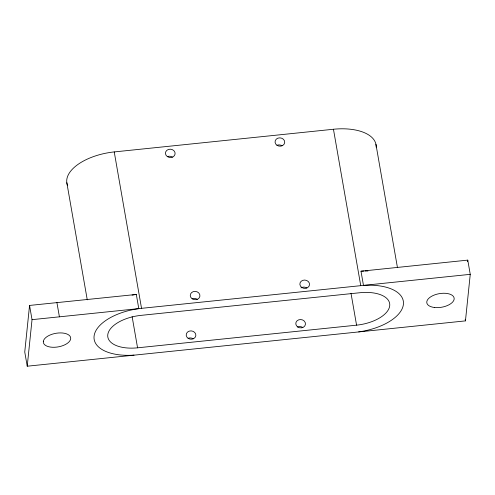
<?xml version="1.0" encoding="UTF-8"?>
<svg xmlns="http://www.w3.org/2000/svg" width="495" height="495" viewBox="0 0 495 495"><rect width="100%" height="100%" fill="white"/><g stroke="black" fill="none" stroke-linecap="round" stroke-linejoin="round"><path stroke-width="0.74" d="M134.009 355.119A45.744 22.733 -9.9 0 1 94.069 336.272A45.744 22.733 -9.9 0 1 138.798 308.663L136.317 294.445L29.552 305.44L24.75 351.988L27.231 366.207L465.449 320.884L470.25 274.341L467.769 260.123L360.991 271.211L363.472 285.429A45.744 22.733 -9.9 0 1 403.413 304.276A45.744 22.733 -9.9 0 1 358.683 331.879M27.231 366.207L32.033 319.659L29.552 305.44M467.608 261.645L467.769 260.123M376.163 147.133A45.744 22.733 -9.9 0 0 334.762 129.121L112.922 152.064A45.744 22.733 -9.9 0 0 67.592 185.495M470.25 274.341L32.033 319.659M137.567 347.818L356.567 325.166A31.884 15.846 -9.9 0 0 389.72 305.693A31.884 15.846 -9.9 0 0 359.914 292.731L140.914 315.377A31.884 15.846 -9.9 0 0 107.761 334.855A31.884 15.846 -9.9 0 0 137.567 347.818L132.134 316.689M465.189 319.386L465.449 320.884M375.934 144.274L397.429 267.461M333.451 129.244L360.75 285.665M351.005 293.275L356.567 325.166M114.234 151.922L141.533 308.336M66.825 182.729L87.262 299.834M56.925 302.612L59.406 316.831M188.397 338.209A4.851 4.17 5.9 0 1 193.205 338.846M297.965 326.892A4.851 4.17 5.9 0 1 302.779 327.486M360.991 271.211A45.744 22.733 -9.9 0 1 363.8 271.056M365.199 271.012A45.744 22.733 -9.9 0 1 367.958 271M132.066 295.125A45.744 22.733 -9.9 0 1 136.317 294.445M192.475 298.72A4.851 4.17 5.9 0 1 197.282 299.351M167.656 156.519A4.851 4.17 5.9 0 1 172.464 157.156M277.219 145.202A4.851 4.17 5.9 0 1 282.032 145.796M300.954 287.929A4.851 4.17 5.9 0 1 306.851 287.991M43.356 341.272L43.306 341.717A13.86 6.887 -9.9 0 0 63.31 345.467A13.86 6.887 -9.9 0 0 64.641 333.321A13.86 6.887 -9.9 0 0 43.356 341.272M167.366 156.618A4.851 4.17 5.9 0 0 175.088 153.995A4.851 4.17 5.9 0 0 168.38 149.471A4.851 4.17 5.9 0 0 167.366 156.618M277.014 145.307A4.851 4.17 5.9 0 0 284.699 142.622A4.851 4.17 5.9 0 0 277.949 138.148A4.851 4.17 5.9 0 0 277.014 145.307M301.826 287.508A4.851 4.17 5.9 0 0 309.517 284.817A4.851 4.17 5.9 0 0 302.767 280.343A4.851 4.17 5.9 0 0 301.826 287.508M192.184 298.819A4.851 4.17 5.9 0 0 199.906 296.196A4.851 4.17 5.9 0 0 193.199 291.666A4.851 4.17 5.9 0 0 192.184 298.819M188.112 338.308A4.851 4.17 5.9 0 0 195.834 335.684A4.851 4.17 5.9 0 0 189.127 331.161A4.851 4.17 5.9 0 0 188.112 338.308M297.755 326.997A4.851 4.17 5.9 0 0 305.446 324.312A4.851 4.17 5.9 0 0 298.689 319.838A4.851 4.17 5.9 0 0 297.755 326.997M434.499 307.494A13.86 6.887 -9.9 0 0 454.144 298.157A13.86 6.887 -9.9 0 0 432.779 295.682A13.86 6.887 -9.9 0 0 434.499 307.494"/></g></svg>
